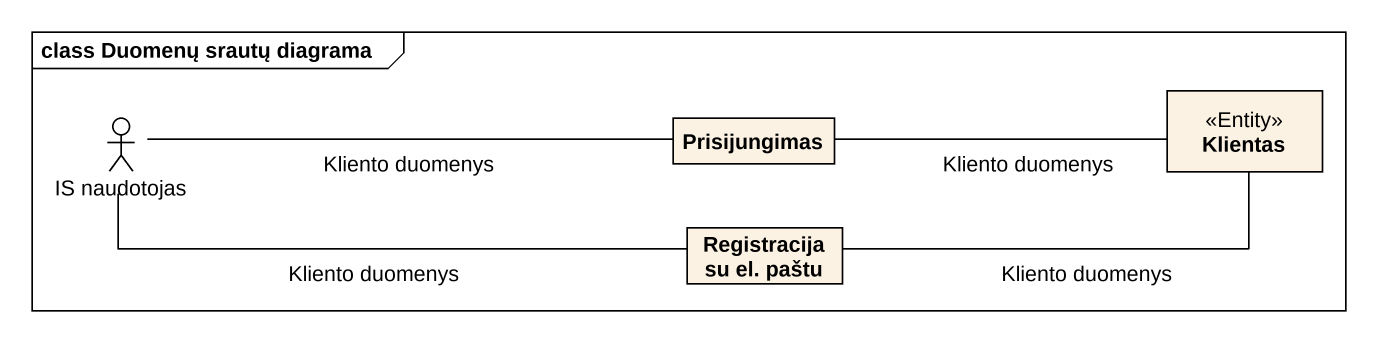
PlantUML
@startuml
mainframe class Duomenų srautų diagrama
allowmixing
hide circle
hide empty members
actor "IS naudotojas" as IS_naudotojas
class Prisijungimas
class Klientas <<Entity>>
class "Registracija su el. paštu" as Registracija_su_el_paštu
IS_naudotojas -right- Prisijungimas : Kliento duomenys
IS_naudotojas -right- Registracija_su_el_paštu : Kliento duomenys
Prisijungimas -right- Klientas : Kliento duomenys
Registracija_su_el_paštu -right- Klientas : Kliento duomenys
@enduml
